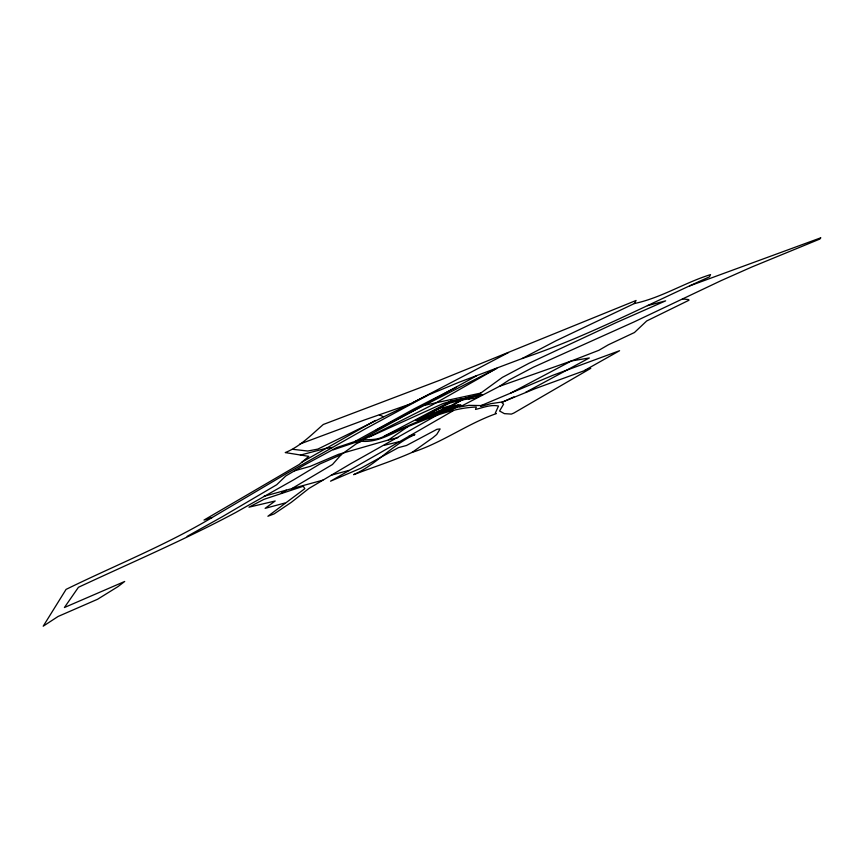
<?xml version="1.0" encoding="UTF-8"?>
<svg xmlns="http://www.w3.org/2000/svg" width="864" height="864" viewBox="0 0 864 864"><rect width="100%" height="100%" fill="white"/><g stroke="black" fill="none" stroke-linecap="round" stroke-linejoin="round"><path stroke-width="1.3" d="M292.896 449.334L307.768 451.03L317.812 449.107L428.89 394.751L459.097 382.234L522.158 358.528L556.038 340.751L634.37 303.534L636.077 300.478L440.068 380.138L323.298 424.483C311.418 434.765 300.024 446.677 285.25 452.574L308.837 456.365L299.182 464.486L204.001 520.063L212.198 517.482L286.492 473.558L365.569 428.706L426.989 395.68M412.085 452.401L432.929 437.67L436.72 434.484L440.122 428.933L436.968 429.289L406.48 445.5L398.444 447.617L360.979 468.158L330.534 481.183L408.856 436.331L414.904 434.603C392.137 444.668 376.186 464.81 353.614 474.66C373.118 467.23 392.936 460.868 412.085 452.401C442.033 442.876 466.927 423.954 496.346 413.586L495.31 413.057L498.496 406.037C490.676 404.276 482.998 407.743 475.502 409.428L476.312 407.02C452.434 407.873 429.732 417.809 407.862 426.643C392.936 432.702 378.238 442.768 361.476 441.266L356.346 443.761L341.237 454.637L319.864 464L293.76 479.768L235.526 512.6C184.41 539.892 131.047 562.691 78.43 587.293L64.411 607.522L124.697 581.472L117.99 586.602L97.556 599.27L58.072 616.475L43.2 626.195L66.074 589.388C114.772 565.477 165.532 545.368 212.198 517.482M341.356 454.496L332.478 464.497L291.762 488.646L264.06 496.249M482.08 405.184L480.805 406.458L490.86 403.661L502.978 401.857L535.162 388.66L590.76 368.345L513.929 413.003L511.391 414.094L504.382 413.64L499.576 410.994L503.593 404.201L501.725 402.43L513.929 396.889M284.796 503.053L265.129 508.356L275.195 500.99L248.962 507.179L263.898 499.36L303.307 486.248L304.83 488.678L267.894 516.251L274.093 513.918L291.233 502.394L308.923 488.462L350.406 463.882L437.864 414.698M448.87 402.268L478.451 394.772L502.34 377.395L529.124 363.215L616.518 322.456L665.647 300.845L647.449 305.662M294.516 470.815L310.403 466.301L338.504 454.345L388.422 439.981L407.862 426.643M584.561 370.451L619.596 350.708L553.068 375.214L481.151 405.562L469.012 405.346L459.745 406.987L499.511 386.316L509.285 379.879L533.434 367.189L634.273 321.829L721.278 280.552L751.626 267.084L819.785 239.08L820.8 237.805L689.634 285.908M187.132 536.371L222.804 516.445L276.696 484.747L285.833 475.934L303.739 465.372L336.733 447.563L357.696 440.554C366.422 438.858 375.451 441.072 383.659 436.493L450.986 401.155L462.391 398.671M281.372 493.171L286.286 490.169M453.535 410.53L408.856 436.331M360.266 440.165L476.474 375.851M302.044 462.056L375.386 420.412M412.344 402.916L508.55 352.534M496.865 368.291L432.011 405.108L363.398 439.657M355.082 441.418L413.402 409.223L456.203 387.277M525.582 392.375L589.324 357.966L571.374 360.958L499.511 386.316M495.99 368.788L376.229 429.894M421.351 417.841L427.604 414.569L426.848 414.666M449.14 403.261L442.66 406.361M462.024 399.838L451.84 405.184L452.822 405.054M440.348 411.264L450.23 406.069M442.973 410.918L452.855 405.734M445.608 410.584L455.49 405.4M468.936 398.974L472.889 396.889M448.243 410.249L458.125 405.054M510.646 393.109L571.374 360.958L598.871 350.298L608.353 344.79L634.435 332.532L646.704 320.954L688.943 300.251L688.694 299.57L682.463 298.933M369.511 436.892L443.113 403.52L450.986 401.155M384.599 435.996L427.183 417.474L461.938 405.81M419.45 418.543L444.863 409.234M299.862 444.042L364.9 419.807L409.72 404.212M522.158 358.528C586.872 336.798 647.244 304.657 709.409 276.869L710.543 274.612C684.439 282.722 661.219 297.896 634.37 303.534M333.266 449.82L354.208 442.746L361.476 441.266M291.762 488.646L322.866 480.157M331.344 475.157L349.067 470.362M463.514 399.438L447.984 403.574L415.768 420.476L419.072 420.044L442.379 411.512L438.577 412.528L466.571 397.71L479.207 396.079L475.254 398.153L462.618 399.784M300.402 455.101L325.804 448.384L332.478 447.466M480.827 393.066L423.922 405.421M388.422 439.981L397.84 437.67M384.296 445.295L399.222 441.698M446.008 407.246L440.748 407.916L430.866 413.111L436.126 412.43L447.595 406.415L460.76 404.719L450.868 409.903L437.713 411.599M476.561 394.913L482.922 394.643L478.451 394.772M379.382 414.828L383.184 416.675"/></g></svg>
